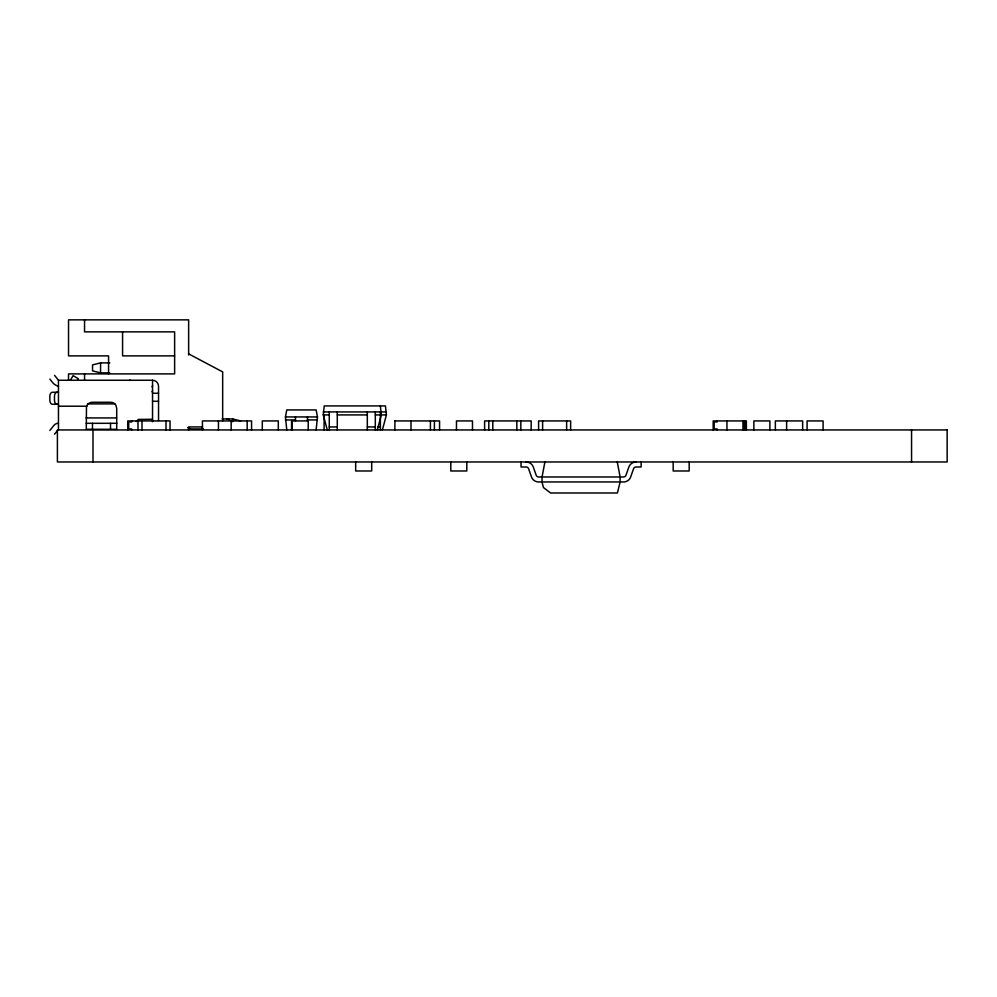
<?xml version="1.0" encoding="UTF-8"?>
<svg xmlns="http://www.w3.org/2000/svg" width="997" height="997" viewBox="0 0 997 997"><rect width="100%" height="100%" fill="white"/><g stroke="black" fill="none" stroke-linecap="round" stroke-linejoin="round"><path stroke-width="1.5" d="M316.124 429.944L317.47 416.933L316.124 409.929L286.775 409.929L285.441 416.933L286.775 429.944M327.278 429.944L323.265 414.926L324.224 405.929L385.44 405.929L386.4 414.926L382.399 429.944M544.91 461.972L542.056 476.977L542.056 481.987L543.402 487.496L550.581 492.992L617.417 492.992L620.122 481.987L620.122 476.977L617.268 461.972M377.315 429.944L381.315 414.926L380.356 405.929M136.228 421.519L138.346 419.401L152.541 419.288M70.413 380.256L73.068 375.657L78.277 378.661L77.355 380.256M49.85 430.455L53.826 425.482A5.808 5.808 0 0 1 58.462 423.301M54.548 434.206L58.462 429.308L58.462 380.256L54.548 375.358M109.807 362.883L100.56 362.883L92.559 364.89L92.559 370.896L100.56 372.89L109.807 372.89M174.625 355.879L122.581 355.879L122.581 331.864M58.462 380.256L152.541 380.256A6.057 6.057 0 0 1 158.535 386.263L158.535 420.547M58.362 386.263L58.462 386.263A11.864 11.864 0 0 1 52.343 382.237L49.85 379.097M58.462 392.27L52.405 392.27A4 2.555 -90 0 0 49.85 396.27L49.85 400.283A4 2.555 -90 0 0 52.405 404.284L58.462 404.284M152.541 393.267L158.535 393.267M152.541 401.28L158.535 401.28M87.574 403.885L114.867 403.885M58.462 406.215L86.702 406.215M323.265 411.923L386.4 411.923M323.265 414.926L329.272 414.926M337.285 414.926L367.307 414.926M375.308 414.926L386.4 414.926M285.441 416.933L317.47 416.933M86.066 417.93L116.499 417.93M222.082 418.939L232.675 418.939L240.676 420.933M285.441 419.936L295.448 419.936M307.462 419.936L317.47 419.936M394.824 420.933L439.565 420.933L439.565 429.944M86.191 423.301L116.823 423.301M202.553 426.94L188.632 426.94L188.632 429.944M329.272 426.94L337.285 426.94M367.307 426.94L375.308 426.94M377.726 426.94L380.393 426.94M203.463 428.947L192.645 428.947A10.007 10.007 0 0 1 188.807 428.174L187.635 427.601M226.668 418.939L229.335 419.6M188.632 353.885L222.667 371.893L222.667 420.821M911.557 429.944L911.557 461.972M823.098 429.944L823.098 420.933L807.084 420.933L807.084 429.944M802.635 429.944L802.635 420.933L775.354 420.933L775.354 429.944M786.621 420.933L786.621 429.944M769.883 429.944L769.883 420.933L753.869 420.933L753.869 429.944M746.379 429.944L746.379 420.933L713.179 420.933L713.179 429.944M745.208 420.933L745.208 429.944M744.211 421.93L744.211 428.947M742.952 420.933L742.952 429.944M726.938 420.933L726.938 429.944M717.179 420.933L717.179 421.93L714.176 421.93L714.176 428.947L717.179 428.947L717.179 429.944M689.189 461.972L689.189 470.983L673.174 470.983L673.174 461.972M641.133 461.972L641.133 466.97L635.787 466.995A2.63 2.63 0 0 0 633.668 468.478L630.428 477.588A7.664 7.664 0 0 1 624.272 481.95L537.894 481.95A7.664 7.664 0 0 1 531.737 477.588L528.497 468.478A2.63 2.63 0 0 0 526.391 466.995L521.032 466.97L521.032 461.972M570.633 429.944L570.633 420.933L538.604 420.933L538.604 429.944M566.632 420.933L566.632 429.944M542.605 420.933L542.605 429.944M531.164 429.944L531.164 420.933L484.617 420.933L484.617 429.944M520.833 420.933L520.833 429.944M516.832 420.933L516.832 429.944M492.805 420.933L492.805 429.944M488.804 420.933L488.804 429.944M472.491 429.944L472.491 420.933L456.476 420.933L456.476 429.944M466.808 461.972L466.808 470.983L450.794 470.983L450.794 461.972M434.405 420.933L434.405 429.944M430.405 420.933L430.405 429.944M410.988 420.933L410.988 429.944M394.974 420.933L394.824 429.944M380.393 411.923L380.393 429.944M375.308 411.923L375.308 429.944M371.694 461.972L371.694 470.983L355.68 470.983L355.68 461.972M367.307 411.923L367.307 429.944M337.285 411.923L337.285 429.944M329.272 411.923L329.272 429.944M324.112 414.926L324.112 429.944M308.223 429.944L308.223 420.933L291.56 420.933L291.56 429.944M307.462 416.933L307.462 420.933M295.448 416.933L295.448 420.933M292.208 420.933L292.208 429.944M278.313 429.944L278.313 420.933L262.298 420.933L262.298 429.944M251.568 429.944L251.568 420.933L202.428 420.933L202.428 429.944M247.181 420.933L247.181 429.944M232.675 418.939L232.675 421.793M231.167 420.933L231.167 429.944M218.443 420.933L218.443 429.944M188.632 354.994L188.632 319.85L68.531 319.85L68.531 355.879L108.573 355.879L108.573 373.9M170.026 429.944L170.026 420.933L127.728 420.933L127.728 429.944M166.013 420.933L166.013 429.944M152.541 380.256L152.541 421.731M141.998 420.933L141.998 429.944M137.997 420.933L137.997 429.944M131.729 420.933L131.729 421.93L128.725 421.93L128.725 428.947L131.729 428.947L131.729 429.944M110.505 423.301L110.505 429.308M100.56 362.883L100.56 372.89M92.995 429.944L92.995 461.972M92.484 423.301L92.484 429.308M84.546 319.85L84.546 331.864L174.625 331.864L174.625 373.9L68.531 373.9L68.531 380.094M84.546 373.9L84.546 379.969M152.541 390.537A6.331 3.627 0 0 1 152.018 391.809M152.541 385.627A6.331 3.627 0 0 1 152.018 386.886M57.028 392.27A4 2.555 -90 0 0 54.474 396.27L54.474 400.283A4 2.555 -90 0 0 57.028 404.284M129.51 380.256A4 4 0 0 1 130.557 380.393M636.049 461.972A7.652 7.652 0 0 0 628.845 467.057L625.991 475.208A2.655 2.655 0 0 1 623.486 476.977L538.679 476.977A2.655 2.655 0 0 1 536.174 475.208L533.32 467.057A7.652 7.652 0 0 0 526.117 461.972M86.49 406.726L86.278 429.283L116.711 429.308L116.711 408.284L115.901 405.281A6.007 6.007 0 0 0 110.704 402.277L92.285 402.277A6.007 6.007 0 0 0 87.088 405.281L86.49 406.726M947.15 429.944L57.402 429.944L57.402 461.972L947.15 461.972L947.15 429.944"/></g></svg>
